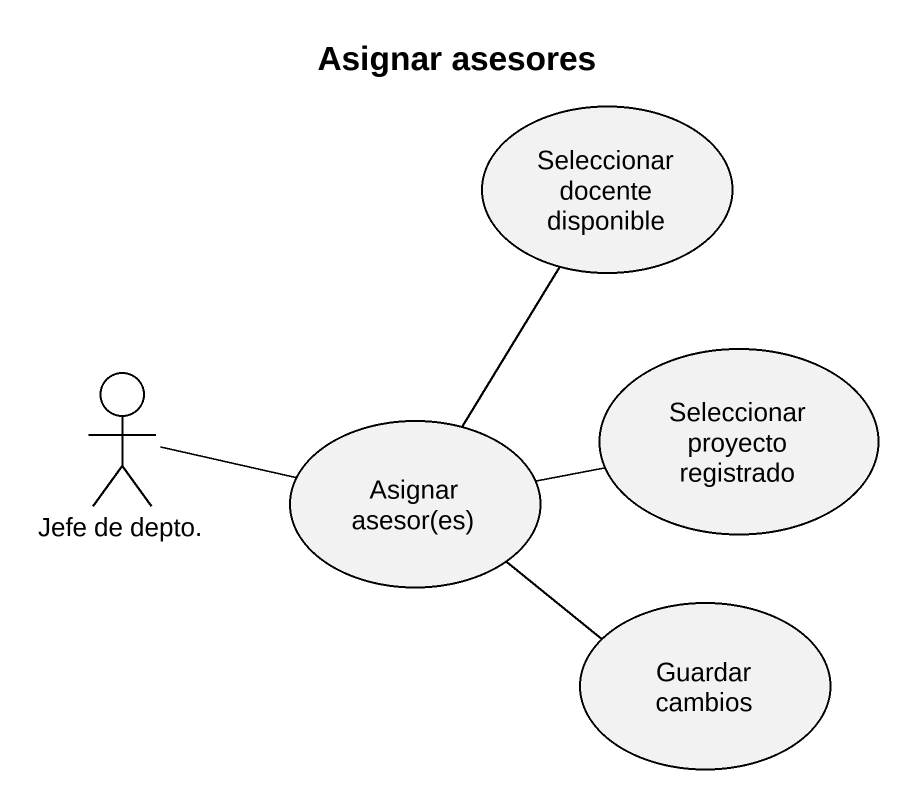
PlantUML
@startuml
title Asignar asesores
usecase "Seleccionar docente disponible" as Seleccionar_docente
actor "Jefe de depto." as Jefe_de_depto
usecase "Asignar asesor(es)" as Asignar_asesor_es
usecase "Seleccionar proyecto registrado" as Seleccionar_proyecto
usecase "Guardar cambios" as Guardar_cambios
Jefe_de_depto -right- Asignar_asesor_es
Asignar_asesor_es -up- Seleccionar_docente
Asignar_asesor_es -right- Seleccionar_proyecto
Asignar_asesor_es -- Guardar_cambios
@enduml
